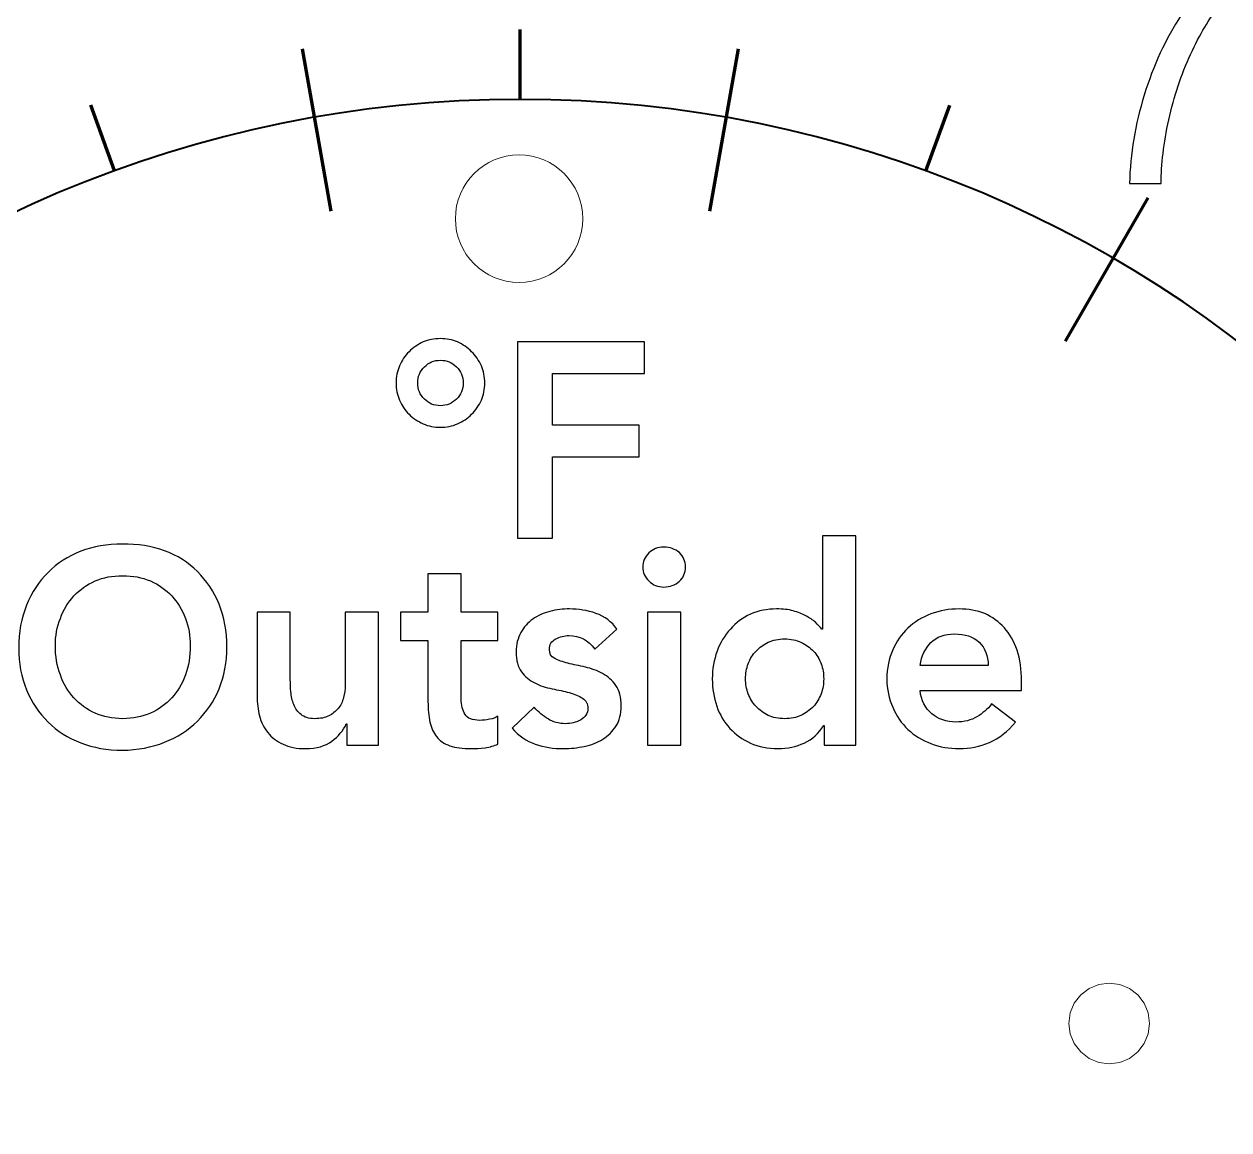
# Model space of a CAD drawing. Header units: inches. Extents: x -11.96 to -8.07, y 2.37 to 5.86.
# Drawn here: x -10.663 to -9.576, y 4.258 to 5.256 of the extents above; entities that cross this region are included whole.
import ezdxf

# ---------------------------------------------------------------- set-up
doc = ezdxf.new("R2010")
doc.units = ezdxf.units.IN
doc.header["$MEASUREMENT"] = 0
for name, color, linetype in [('Cut Vectors', 7, 'Continuous'), ('Disclaimer', 7, 'Continuous'), ('Gauge Face', 7, 'Continuous'), ('PCB Vectors', 7, 'Continuous')]:
    doc.layers.add(name, color=color, linetype=linetype)

msp = doc.modelspace()

# ---------------------------------------------------------------- linework, layer by layer
at = {"layer": 'Cut Vectors', "lineweight": 9}
msp.add_ellipse((-10.2158, 4.1179), major_axis=(0, 1.745), ratio=1, dxfattribs=at)
msp.add_ellipse((-10.2158, 4.1179), major_axis=(0, 1.745), ratio=1, dxfattribs=at)
msp.add_ellipse((-10.2158, 4.1179), major_axis=(0, 1.745), ratio=1, dxfattribs=at)
msp.add_ellipse((-10.2158, 4.1179), major_axis=(0, 1.745), ratio=1, dxfattribs=at)
msp.add_ellipse((-10.2158, 4.1179), major_axis=(0, 1.745), ratio=1, dxfattribs=at)
msp.add_ellipse((-10.2158, 4.1179), major_axis=(0, 1.745), ratio=1, dxfattribs=at)
msp.add_ellipse((-10.2158, 4.1179), major_axis=(0, 1.745), ratio=1, dxfattribs=at)
msp.add_ellipse((-10.2158, 4.1179), major_axis=(0, 1.745), ratio=1, dxfattribs=at)
msp.add_ellipse((-10.2158, 4.1179), major_axis=(0, 1.745), ratio=1, dxfattribs=at)
msp.add_ellipse((-10.2158, 4.1179), major_axis=(0, 1.745), ratio=1, dxfattribs=at)
msp.add_ellipse((-10.2158, 4.1179), major_axis=(0, 1.745), ratio=1, dxfattribs=at)
msp.add_ellipse((-10.2158, 4.1179), major_axis=(0, 1.745), ratio=1, dxfattribs=at)
msp.add_ellipse((-10.2158, 4.1179), major_axis=(0, 1.745), ratio=1, dxfattribs=at)
msp.add_ellipse((-10.2158, 4.1179), major_axis=(0, 1.745), ratio=1, dxfattribs=at)
msp.add_ellipse((-10.2158, 4.1179), major_axis=(0, 1.745), ratio=1, dxfattribs=at)
msp.add_ellipse((-10.2158, 4.1179), major_axis=(0, 1.745), ratio=1, dxfattribs=at)
msp.add_ellipse((-10.2158, 4.1179), major_axis=(0, 1.745), ratio=1, dxfattribs=at)
at = {"layer": 'Disclaimer'}
msp.add_ellipse((-10.2158, 4.1179), major_axis=(0, 1.4002), ratio=1, dxfattribs=at)
at = {"layer": 'Gauge Face'}
for points, knots in [([(-9.6866, 5.2639), (-9.6866, 5.2639), (-9.6866, 5.2972), (-9.6866, 5.2972), (-9.6866, 5.2972), (-9.5859, 5.2972), (-9.5859, 5.2972), (-9.5859, 5.2972), (-9.5859, 5.271), (-9.5859, 5.271), (-9.594, 5.261), (-9.6024, 5.2469), (-9.611, 5.2285), (-9.6194, 5.2101), (-9.626, 5.1905), (-9.6307, 5.1695), (-9.6352, 5.1482), (-9.6375, 5.1291), (-9.6375, 5.112), (-9.6375, 5.112), (-9.6661, 5.112), (-9.6661, 5.112), (-9.6654, 5.1388), (-9.6609, 5.1653), (-9.6528, 5.1918), (-9.6446, 5.2183), (-9.6336, 5.2424), (-9.6194, 5.2639), (-9.6194, 5.2639), (-9.6866, 5.2639), (-9.6866, 5.2639)], [0, 0, 0, 0, 0.1, 0.1, 0.1, 0.2, 0.2, 0.2, 0.3, 0.3, 0.3, 0.4, 0.4, 0.4, 0.5, 0.5, 0.5, 0.6, 0.6, 0.6, 0.7, 0.7, 0.7, 0.8, 0.8, 0.8, 0.9, 0.9, 0.9, 1, 1, 1, 1]), ([(-10.3278, 4.932), (-10.3278, 4.9375), (-10.3268, 4.9427), (-10.3246, 4.9475), (-10.3226, 4.9522), (-10.3198, 4.9565), (-10.3161, 4.9602), (-10.3123, 4.964), (-10.3081, 4.9667), (-10.3033, 4.969), (-10.2986, 4.971), (-10.2933, 4.972), (-10.2878, 4.972), (-10.2823, 4.972), (-10.2771, 4.971), (-10.2723, 4.969), (-10.2676, 4.9667), (-10.2633, 4.964), (-10.2596, 4.9602), (-10.2558, 4.9565), (-10.2531, 4.9522), (-10.2508, 4.9475), (-10.2488, 4.9427), (-10.2478, 4.9375), (-10.2478, 4.932), (-10.2478, 4.9265), (-10.2488, 4.9212), (-10.2508, 4.9165), (-10.2531, 4.9117), (-10.2558, 4.9075), (-10.2596, 4.9037), (-10.2633, 4.9), (-10.2676, 4.8972), (-10.2723, 4.8952), (-10.2771, 4.893), (-10.2823, 4.892), (-10.2878, 4.892), (-10.2933, 4.892), (-10.2986, 4.893), (-10.3033, 4.8952), (-10.3081, 4.8972), (-10.3123, 4.9), (-10.3161, 4.9037), (-10.3198, 4.9075), (-10.3226, 4.9117), (-10.3246, 4.9165), (-10.3268, 4.9212), (-10.3278, 4.9265), (-10.3278, 4.932)], [0, 0, 0, 0, 0.0625, 0.0625, 0.0625, 0.125, 0.125, 0.125, 0.1875, 0.1875, 0.1875, 0.25, 0.25, 0.25, 0.3125, 0.3125, 0.3125, 0.375, 0.375, 0.375, 0.4375, 0.4375, 0.4375, 0.5, 0.5, 0.5, 0.5625, 0.5625, 0.5625, 0.625, 0.625, 0.625, 0.6875, 0.6875, 0.6875, 0.75, 0.75, 0.75, 0.8125, 0.8125, 0.8125, 0.875, 0.875, 0.875, 0.9375, 0.9375, 0.9375, 1, 1, 1, 1]), ([(-10.2181, 4.969), (-10.2181, 4.969), (-10.1038, 4.969), (-10.1038, 4.969), (-10.1038, 4.969), (-10.1038, 4.9405), (-10.1038, 4.9405), (-10.1038, 4.9405), (-10.1866, 4.9405), (-10.1866, 4.9405), (-10.1866, 4.9405), (-10.1866, 4.894), (-10.1866, 4.894), (-10.1866, 4.894), (-10.1086, 4.894), (-10.1086, 4.894), (-10.1086, 4.894), (-10.1086, 4.8655), (-10.1086, 4.8655), (-10.1086, 4.8655), (-10.1866, 4.8655), (-10.1866, 4.8655), (-10.1866, 4.8655), (-10.1866, 4.792), (-10.1866, 4.792), (-10.1866, 4.792), (-10.2181, 4.792), (-10.2181, 4.792), (-10.2181, 4.792), (-10.2181, 4.969), (-10.2181, 4.969)], [0, 0, 0, 0, 0.1, 0.1, 0.1, 0.2, 0.2, 0.2, 0.3, 0.3, 0.3, 0.4, 0.4, 0.4, 0.5, 0.5, 0.5, 0.6, 0.6, 0.6, 0.7, 0.7, 0.7, 0.8, 0.8, 0.8, 0.9, 0.9, 0.9, 1, 1, 1, 1]), ([(-10.3083, 4.932), (-10.3083, 4.9262), (-10.3063, 4.9215), (-10.3023, 4.9175), (-10.2983, 4.9135), (-10.2936, 4.9115), (-10.2878, 4.9115), (-10.2821, 4.9115), (-10.2773, 4.9135), (-10.2733, 4.9175), (-10.2693, 4.9215), (-10.2673, 4.9262), (-10.2673, 4.932), (-10.2673, 4.9377), (-10.2693, 4.9425), (-10.2733, 4.9465), (-10.2773, 4.9505), (-10.2821, 4.9525), (-10.2878, 4.9525), (-10.2936, 4.9525), (-10.2983, 4.9505), (-10.3023, 4.9465), (-10.3063, 4.9425), (-10.3083, 4.9377), (-10.3083, 4.932)], [0, 0, 0, 0, 0.125, 0.125, 0.125, 0.25, 0.25, 0.25, 0.375, 0.375, 0.375, 0.5, 0.5, 0.5, 0.625, 0.625, 0.625, 0.75, 0.75, 0.75, 0.875, 0.875, 0.875, 1, 1, 1, 1]), ([(-9.9415, 4.6231), (-9.9415, 4.6231), (-9.942, 4.6231), (-9.942, 4.6231), (-9.9462, 4.6159), (-9.9522, 4.6104), (-9.9595, 4.6071), (-9.9667, 4.6039), (-9.9747, 4.6021), (-9.9832, 4.6021), (-9.9925, 4.6021), (-10.0007, 4.6036), (-10.008, 4.6071), (-10.0152, 4.6104), (-10.0215, 4.6146), (-10.0267, 4.6204), (-10.032, 4.6261), (-10.0357, 4.6326), (-10.0385, 4.6404), (-10.0412, 4.6481), (-10.0425, 4.6564), (-10.0425, 4.6651), (-10.0425, 4.6739), (-10.041, 4.6821), (-10.0382, 4.6899), (-10.0355, 4.6976), (-10.0315, 4.7041), (-10.0262, 4.7099), (-10.0212, 4.7156), (-10.0152, 4.7201), (-10.008, 4.7234), (-10.0007, 4.7266), (-9.993, 4.7281), (-9.9845, 4.7281), (-9.9787, 4.7281), (-9.9737, 4.7276), (-9.9695, 4.7264), (-9.9652, 4.7251), (-9.9612, 4.7236), (-9.958, 4.7219), (-9.9547, 4.7201), (-9.9517, 4.7181), (-9.9495, 4.7161), (-9.9472, 4.7139), (-9.9452, 4.7119), (-9.9437, 4.7099), (-9.9437, 4.7099), (-9.943, 4.7099), (-9.943, 4.7099), (-9.943, 4.7099), (-9.943, 4.7941), (-9.943, 4.7941), (-9.943, 4.7941), (-9.913, 4.7941), (-9.913, 4.7941), (-9.913, 4.7941), (-9.913, 4.6051), (-9.913, 4.6051), (-9.913, 4.6051), (-9.9415, 4.6051), (-9.9415, 4.6051), (-9.9415, 4.6051), (-9.9415, 4.6231), (-9.9415, 4.6231)], [0, 0, 0, 0, 0.047619, 0.047619, 0.047619, 0.095238, 0.095238, 0.095238, 0.142857, 0.142857, 0.142857, 0.190476, 0.190476, 0.190476, 0.238095, 0.238095, 0.238095, 0.285714, 0.285714, 0.285714, 0.333333, 0.333333, 0.333333, 0.380952, 0.380952, 0.380952, 0.428571, 0.428571, 0.428571, 0.47619, 0.47619, 0.47619, 0.52381, 0.52381, 0.52381, 0.571429, 0.571429, 0.571429, 0.619048, 0.619048, 0.619048, 0.666667, 0.666667, 0.666667, 0.714286, 0.714286, 0.714286, 0.761905, 0.761905, 0.761905, 0.809524, 0.809524, 0.809524, 0.857143, 0.857143, 0.857143, 0.904762, 0.904762, 0.904762, 0.952381, 0.952381, 0.952381, 1, 1, 1, 1]), ([(-10.6682, 4.6929), (-10.6682, 4.7071), (-10.666, 4.7199), (-10.6612, 4.7316), (-10.6565, 4.7431), (-10.65, 4.7529), (-10.6417, 4.7611), (-10.6335, 4.7694), (-10.6237, 4.7756), (-10.6122, 4.7801), (-10.601, 4.7844), (-10.5885, 4.7866), (-10.5747, 4.7866), (-10.561, 4.7869), (-10.5482, 4.7849), (-10.5367, 4.7806), (-10.5252, 4.7764), (-10.5152, 4.7701), (-10.507, 4.7619), (-10.4987, 4.7536), (-10.4922, 4.7439), (-10.4875, 4.7324), (-10.4827, 4.7209), (-10.4805, 4.7081), (-10.4805, 4.6939), (-10.4805, 4.6801), (-10.4827, 4.6674), (-10.4875, 4.6561), (-10.4922, 4.6449), (-10.4987, 4.6351), (-10.507, 4.6269), (-10.5152, 4.6186), (-10.5252, 4.6124), (-10.5367, 4.6079), (-10.5482, 4.6031), (-10.561, 4.6009), (-10.5747, 4.6006), (-10.5885, 4.6006), (-10.601, 4.6029), (-10.6122, 4.6074), (-10.6237, 4.6116), (-10.6335, 4.6179), (-10.6417, 4.6261), (-10.65, 4.6341), (-10.6565, 4.6439), (-10.6612, 4.6551), (-10.666, 4.6664), (-10.6682, 4.6791), (-10.6682, 4.6929)], [0, 0, 0, 0, 0.0625, 0.0625, 0.0625, 0.125, 0.125, 0.125, 0.1875, 0.1875, 0.1875, 0.25, 0.25, 0.25, 0.3125, 0.3125, 0.3125, 0.375, 0.375, 0.375, 0.4375, 0.4375, 0.4375, 0.5, 0.5, 0.5, 0.5625, 0.5625, 0.5625, 0.625, 0.625, 0.625, 0.6875, 0.6875, 0.6875, 0.75, 0.75, 0.75, 0.8125, 0.8125, 0.8125, 0.875, 0.875, 0.875, 0.9375, 0.9375, 0.9375, 1, 1, 1, 1]), ([(-10.1052, 4.7659), (-10.1052, 4.7706), (-10.1035, 4.7749), (-10.0997, 4.7786), (-10.0962, 4.7821), (-10.0917, 4.7839), (-10.0862, 4.7839), (-10.0807, 4.7839), (-10.076, 4.7821), (-10.0722, 4.7789), (-10.0685, 4.7754), (-10.0667, 4.7711), (-10.0667, 4.7659), (-10.0667, 4.7606), (-10.0685, 4.7564), (-10.0722, 4.7531), (-10.076, 4.7496), (-10.0807, 4.7479), (-10.0862, 4.7479), (-10.0917, 4.7479), (-10.0962, 4.7496), (-10.0997, 4.7534), (-10.1035, 4.7569), (-10.1052, 4.7611), (-10.1052, 4.7659)], [0, 0, 0, 0, 0.125, 0.125, 0.125, 0.25, 0.25, 0.25, 0.375, 0.375, 0.375, 0.5, 0.5, 0.5, 0.625, 0.625, 0.625, 0.75, 0.75, 0.75, 0.875, 0.875, 0.875, 1, 1, 1, 1]), ([(-10.6352, 4.6949), (-10.6352, 4.6854), (-10.6337, 4.6766), (-10.6307, 4.6686), (-10.628, 4.6606), (-10.6237, 4.6536), (-10.6185, 4.6479), (-10.6132, 4.6421), (-10.6067, 4.6374), (-10.5992, 4.6341), (-10.592, 4.6309), (-10.5837, 4.6291), (-10.5745, 4.6291), (-10.5652, 4.6291), (-10.557, 4.6309), (-10.5495, 4.6341), (-10.542, 4.6374), (-10.5355, 4.6421), (-10.5302, 4.6479), (-10.525, 4.6536), (-10.5207, 4.6606), (-10.5177, 4.6686), (-10.515, 4.6766), (-10.5135, 4.6854), (-10.5135, 4.6949), (-10.5135, 4.7036), (-10.515, 4.7119), (-10.5177, 4.7196), (-10.5207, 4.7274), (-10.525, 4.7341), (-10.5302, 4.7399), (-10.5355, 4.7456), (-10.542, 4.7501), (-10.5495, 4.7534), (-10.557, 4.7566), (-10.5652, 4.7581), (-10.5745, 4.7581), (-10.5837, 4.7581), (-10.592, 4.7566), (-10.5992, 4.7534), (-10.6067, 4.7501), (-10.6132, 4.7456), (-10.6185, 4.7399), (-10.6237, 4.7341), (-10.628, 4.7274), (-10.6307, 4.7196), (-10.6337, 4.7119), (-10.6352, 4.7036), (-10.6352, 4.6949)], [0, 0, 0, 0, 0.0625, 0.0625, 0.0625, 0.125, 0.125, 0.125, 0.1875, 0.1875, 0.1875, 0.25, 0.25, 0.25, 0.3125, 0.3125, 0.3125, 0.375, 0.375, 0.375, 0.4375, 0.4375, 0.4375, 0.5, 0.5, 0.5, 0.5625, 0.5625, 0.5625, 0.625, 0.625, 0.625, 0.6875, 0.6875, 0.6875, 0.75, 0.75, 0.75, 0.8125, 0.8125, 0.8125, 0.875, 0.875, 0.875, 0.9375, 0.9375, 0.9375, 1, 1, 1, 1]), ([(-10.3237, 4.6996), (-10.3237, 4.6996), (-10.3237, 4.7251), (-10.3237, 4.7251), (-10.3237, 4.7251), (-10.299, 4.7251), (-10.299, 4.7251), (-10.299, 4.7251), (-10.299, 4.7599), (-10.299, 4.7599), (-10.299, 4.7599), (-10.269, 4.7599), (-10.269, 4.7599), (-10.269, 4.7599), (-10.269, 4.7251), (-10.269, 4.7251), (-10.269, 4.7251), (-10.236, 4.7251), (-10.236, 4.7251), (-10.236, 4.7251), (-10.236, 4.6996), (-10.236, 4.6996), (-10.236, 4.6996), (-10.269, 4.6996), (-10.269, 4.6996), (-10.269, 4.6996), (-10.269, 4.6471), (-10.269, 4.6471), (-10.269, 4.6411), (-10.2677, 4.6364), (-10.2655, 4.6329), (-10.2632, 4.6294), (-10.259, 4.6276), (-10.2522, 4.6276), (-10.2495, 4.6276), (-10.2467, 4.6279), (-10.2435, 4.6286), (-10.2402, 4.6291), (-10.2377, 4.6301), (-10.236, 4.6314), (-10.236, 4.6314), (-10.236, 4.6061), (-10.236, 4.6061), (-10.2392, 4.6046), (-10.243, 4.6036), (-10.2475, 4.6029), (-10.2522, 4.6024), (-10.2562, 4.6021), (-10.2597, 4.6021), (-10.2677, 4.6021), (-10.2742, 4.6029), (-10.2792, 4.6046), (-10.2845, 4.6066), (-10.2885, 4.6091), (-10.2912, 4.6129), (-10.2942, 4.6164), (-10.2962, 4.6209), (-10.2972, 4.6261), (-10.2985, 4.6314), (-10.299, 4.6376), (-10.299, 4.6446), (-10.299, 4.6446), (-10.299, 4.6996), (-10.299, 4.6996), (-10.299, 4.6996), (-10.3237, 4.6996), (-10.3237, 4.6996)], [0, 0, 0, 0, 0.045455, 0.045455, 0.045455, 0.090909, 0.090909, 0.090909, 0.136364, 0.136364, 0.136364, 0.181818, 0.181818, 0.181818, 0.227273, 0.227273, 0.227273, 0.272727, 0.272727, 0.272727, 0.318182, 0.318182, 0.318182, 0.363636, 0.363636, 0.363636, 0.409091, 0.409091, 0.409091, 0.454545, 0.454545, 0.454545, 0.5, 0.5, 0.5, 0.545455, 0.545455, 0.545455, 0.590909, 0.590909, 0.590909, 0.636364, 0.636364, 0.636364, 0.681818, 0.681818, 0.681818, 0.727273, 0.727273, 0.727273, 0.772727, 0.772727, 0.772727, 0.818182, 0.818182, 0.818182, 0.863636, 0.863636, 0.863636, 0.909091, 0.909091, 0.909091, 0.954545, 0.954545, 0.954545, 1, 1, 1, 1]), ([(-10.3437, 4.6051), (-10.3437, 4.6051), (-10.3722, 4.6051), (-10.3722, 4.6051), (-10.3722, 4.6051), (-10.3722, 4.6244), (-10.3722, 4.6244), (-10.3722, 4.6244), (-10.3727, 4.6244), (-10.3727, 4.6244), (-10.3755, 4.6184), (-10.38, 4.6131), (-10.3857, 4.6089), (-10.3915, 4.6044), (-10.3995, 4.6021), (-10.4095, 4.6021), (-10.4175, 4.6021), (-10.4242, 4.6034), (-10.4297, 4.6061), (-10.4355, 4.6086), (-10.44, 4.6121), (-10.4435, 4.6166), (-10.447, 4.6209), (-10.4495, 4.6259), (-10.451, 4.6316), (-10.4525, 4.6374), (-10.4532, 4.6431), (-10.4532, 4.6494), (-10.4532, 4.6494), (-10.4532, 4.7251), (-10.4532, 4.7251), (-10.4532, 4.7251), (-10.4232, 4.7251), (-10.4232, 4.7251), (-10.4232, 4.7251), (-10.4232, 4.6644), (-10.4232, 4.6644), (-10.4232, 4.6611), (-10.423, 4.6574), (-10.4227, 4.6534), (-10.4225, 4.6491), (-10.4215, 4.6454), (-10.42, 4.6419), (-10.4187, 4.6381), (-10.4165, 4.6351), (-10.4135, 4.6329), (-10.4107, 4.6304), (-10.4065, 4.6291), (-10.4012, 4.6291), (-10.3962, 4.6291), (-10.392, 4.6299), (-10.3885, 4.6316), (-10.3852, 4.6334), (-10.3822, 4.6356), (-10.38, 4.6384), (-10.3777, 4.6411), (-10.3762, 4.6444), (-10.3752, 4.6481), (-10.3742, 4.6519), (-10.3737, 4.6556), (-10.3737, 4.6596), (-10.3737, 4.6596), (-10.3737, 4.7251), (-10.3737, 4.7251), (-10.3737, 4.7251), (-10.3437, 4.7251), (-10.3437, 4.7251), (-10.3437, 4.7251), (-10.3437, 4.6051), (-10.3437, 4.6051)], [0, 0, 0, 0, 0.043478, 0.043478, 0.043478, 0.086957, 0.086957, 0.086957, 0.130435, 0.130435, 0.130435, 0.173913, 0.173913, 0.173913, 0.217391, 0.217391, 0.217391, 0.26087, 0.26087, 0.26087, 0.304348, 0.304348, 0.304348, 0.347826, 0.347826, 0.347826, 0.391304, 0.391304, 0.391304, 0.434783, 0.434783, 0.434783, 0.478261, 0.478261, 0.478261, 0.521739, 0.521739, 0.521739, 0.565217, 0.565217, 0.565217, 0.608696, 0.608696, 0.608696, 0.652174, 0.652174, 0.652174, 0.695652, 0.695652, 0.695652, 0.73913, 0.73913, 0.73913, 0.782609, 0.782609, 0.782609, 0.826087, 0.826087, 0.826087, 0.869565, 0.869565, 0.869565, 0.913043, 0.913043, 0.913043, 0.956522, 0.956522, 0.956522, 1, 1, 1, 1]), ([(-10.1485, 4.6919), (-10.1542, 4.7001), (-10.1622, 4.7041), (-10.172, 4.7041), (-10.176, 4.7041), (-10.18, 4.7031), (-10.1837, 4.7011), (-10.1875, 4.6991), (-10.1895, 4.6959), (-10.1895, 4.6914), (-10.1895, 4.6876), (-10.188, 4.6851), (-10.1847, 4.6834), (-10.1815, 4.6816), (-10.1775, 4.6804), (-10.1727, 4.6791), (-10.168, 4.6779), (-10.1627, 4.6769), (-10.157, 4.6756), (-10.1515, 4.6744), (-10.1462, 4.6724), (-10.1415, 4.6699), (-10.1367, 4.6671), (-10.1327, 4.6636), (-10.1295, 4.6591), (-10.1262, 4.6546), (-10.1247, 4.6484), (-10.1247, 4.6406), (-10.1247, 4.6334), (-10.1262, 4.6274), (-10.1292, 4.6226), (-10.1325, 4.6176), (-10.1365, 4.6136), (-10.1412, 4.6106), (-10.1462, 4.6076), (-10.1517, 4.6054), (-10.158, 4.6041), (-10.1642, 4.6029), (-10.1702, 4.6021), (-10.1765, 4.6021), (-10.1857, 4.6021), (-10.1945, 4.6034), (-10.2022, 4.6061), (-10.21, 4.6089), (-10.217, 4.6136), (-10.2232, 4.6206), (-10.2232, 4.6206), (-10.2032, 4.6394), (-10.2032, 4.6394), (-10.1995, 4.6351), (-10.1952, 4.6316), (-10.1907, 4.6289), (-10.1865, 4.6261), (-10.181, 4.6246), (-10.1747, 4.6246), (-10.1725, 4.6246), (-10.1702, 4.6249), (-10.168, 4.6254), (-10.1657, 4.6259), (-10.1635, 4.6266), (-10.1615, 4.6279), (-10.1595, 4.6291), (-10.1577, 4.6306), (-10.1565, 4.6324), (-10.1552, 4.6341), (-10.1547, 4.6361), (-10.1547, 4.6384), (-10.1547, 4.6426), (-10.1562, 4.6456), (-10.1595, 4.6476), (-10.1627, 4.6496), (-10.1667, 4.6514), (-10.1715, 4.6526), (-10.1762, 4.6539), (-10.1815, 4.6549), (-10.187, 4.6561), (-10.1927, 4.6571), (-10.198, 4.6589), (-10.2027, 4.6614), (-10.2075, 4.6636), (-10.2115, 4.6671), (-10.2147, 4.6714), (-10.218, 4.6756), (-10.2195, 4.6816), (-10.2195, 4.6894), (-10.2195, 4.6961), (-10.218, 4.7019), (-10.2152, 4.7069), (-10.2125, 4.7116), (-10.209, 4.7156), (-10.2045, 4.7189), (-10.2, 4.7221), (-10.1947, 4.7244), (-10.189, 4.7259), (-10.1832, 4.7274), (-10.1772, 4.7281), (-10.1712, 4.7281), (-10.1632, 4.7281), (-10.1552, 4.7269), (-10.1475, 4.7241), (-10.1397, 4.7214), (-10.1332, 4.7166), (-10.1285, 4.7099), (-10.1285, 4.7099), (-10.1485, 4.6919), (-10.1485, 4.6919)], [0, 0, 0, 0, 0.028571, 0.028571, 0.028571, 0.057143, 0.057143, 0.057143, 0.085714, 0.085714, 0.085714, 0.114286, 0.114286, 0.114286, 0.142857, 0.142857, 0.142857, 0.171429, 0.171429, 0.171429, 0.2, 0.2, 0.2, 0.228571, 0.228571, 0.228571, 0.257143, 0.257143, 0.257143, 0.285714, 0.285714, 0.285714, 0.314286, 0.314286, 0.314286, 0.342857, 0.342857, 0.342857, 0.371429, 0.371429, 0.371429, 0.4, 0.4, 0.4, 0.428571, 0.428571, 0.428571, 0.457143, 0.457143, 0.457143, 0.485714, 0.485714, 0.485714, 0.514286, 0.514286, 0.514286, 0.542857, 0.542857, 0.542857, 0.571429, 0.571429, 0.571429, 0.6, 0.6, 0.6, 0.628571, 0.628571, 0.628571, 0.657143, 0.657143, 0.657143, 0.685714, 0.685714, 0.685714, 0.714286, 0.714286, 0.714286, 0.742857, 0.742857, 0.742857, 0.771429, 0.771429, 0.771429, 0.8, 0.8, 0.8, 0.828571, 0.828571, 0.828571, 0.857143, 0.857143, 0.857143, 0.885714, 0.885714, 0.885714, 0.914286, 0.914286, 0.914286, 0.942857, 0.942857, 0.942857, 0.971429, 0.971429, 0.971429, 1, 1, 1, 1]), ([(-10.101, 4.7251), (-10.101, 4.7251), (-10.071, 4.7251), (-10.071, 4.7251), (-10.071, 4.7251), (-10.071, 4.6051), (-10.071, 4.6051), (-10.071, 4.6051), (-10.101, 4.6051), (-10.101, 4.6051), (-10.101, 4.6051), (-10.101, 4.7251), (-10.101, 4.7251)], [0, 0, 0, 0, 0.25, 0.25, 0.25, 0.5, 0.5, 0.5, 0.75, 0.75, 0.75, 1, 1, 1, 1]), ([(-9.855, 4.6546), (-9.854, 4.6456), (-9.8505, 4.6386), (-9.8445, 4.6336), (-9.8385, 4.6286), (-9.8312, 4.6261), (-9.8227, 4.6261), (-9.8152, 4.6261), (-9.809, 4.6276), (-9.8037, 4.6309), (-9.7987, 4.6339), (-9.7942, 4.6376), (-9.7905, 4.6424), (-9.7905, 4.6424), (-9.769, 4.6261), (-9.769, 4.6261), (-9.776, 4.6174), (-9.7837, 4.6114), (-9.7925, 4.6076), (-9.8012, 4.6039), (-9.8102, 4.6021), (-9.8197, 4.6021), (-9.8287, 4.6021), (-9.8372, 4.6036), (-9.8452, 4.6066), (-9.8532, 4.6096), (-9.8602, 4.6139), (-9.866, 4.6194), (-9.8717, 4.6249), (-9.8765, 4.6316), (-9.8797, 4.6394), (-9.8832, 4.6471), (-9.885, 4.6556), (-9.885, 4.6651), (-9.885, 4.6746), (-9.8832, 4.6834), (-9.8797, 4.6911), (-9.8765, 4.6989), (-9.8717, 4.7054), (-9.866, 4.7109), (-9.8602, 4.7164), (-9.8532, 4.7206), (-9.8452, 4.7236), (-9.8372, 4.7266), (-9.8287, 4.7281), (-9.8197, 4.7281), (-9.8115, 4.7281), (-9.8037, 4.7266), (-9.7967, 4.7239), (-9.79, 4.7209), (-9.784, 4.7166), (-9.779, 4.7111), (-9.7742, 4.7056), (-9.7702, 4.6989), (-9.7675, 4.6909), (-9.7647, 4.6826), (-9.7635, 4.6734), (-9.7635, 4.6629), (-9.7635, 4.6629), (-9.7635, 4.6546), (-9.7635, 4.6546), (-9.7635, 4.6546), (-9.855, 4.6546), (-9.855, 4.6546)], [0, 0, 0, 0, 0.047619, 0.047619, 0.047619, 0.095238, 0.095238, 0.095238, 0.142857, 0.142857, 0.142857, 0.190476, 0.190476, 0.190476, 0.238095, 0.238095, 0.238095, 0.285714, 0.285714, 0.285714, 0.333333, 0.333333, 0.333333, 0.380952, 0.380952, 0.380952, 0.428571, 0.428571, 0.428571, 0.47619, 0.47619, 0.47619, 0.52381, 0.52381, 0.52381, 0.571429, 0.571429, 0.571429, 0.619048, 0.619048, 0.619048, 0.666667, 0.666667, 0.666667, 0.714286, 0.714286, 0.714286, 0.761905, 0.761905, 0.761905, 0.809524, 0.809524, 0.809524, 0.857143, 0.857143, 0.857143, 0.904762, 0.904762, 0.904762, 0.952381, 0.952381, 0.952381, 1, 1, 1, 1]), ([(-10.0125, 4.6651), (-10.0125, 4.6604), (-10.0117, 4.6559), (-10.01, 4.6516), (-10.0085, 4.6474), (-10.0062, 4.6434), (-10.003, 4.6401), (-10, 4.6369), (-9.9962, 4.6341), (-9.992, 4.6321), (-9.9877, 4.6301), (-9.9827, 4.6291), (-9.9772, 4.6291), (-9.9717, 4.6291), (-9.9667, 4.6301), (-9.9625, 4.6321), (-9.9582, 4.6341), (-9.9545, 4.6369), (-9.9512, 4.6401), (-9.9482, 4.6434), (-9.946, 4.6474), (-9.9442, 4.6516), (-9.9427, 4.6559), (-9.942, 4.6604), (-9.942, 4.6651), (-9.942, 4.6699), (-9.9427, 4.6744), (-9.9442, 4.6786), (-9.946, 4.6829), (-9.9482, 4.6869), (-9.9512, 4.6901), (-9.9545, 4.6934), (-9.9582, 4.6961), (-9.9625, 4.6981), (-9.9667, 4.7001), (-9.9717, 4.7011), (-9.9772, 4.7011), (-9.9827, 4.7011), (-9.9877, 4.7001), (-9.992, 4.6981), (-9.9962, 4.6961), (-10, 4.6934), (-10.003, 4.6901), (-10.0062, 4.6869), (-10.0085, 4.6829), (-10.01, 4.6786), (-10.0117, 4.6744), (-10.0125, 4.6699), (-10.0125, 4.6651)], [0, 0, 0, 0, 0.0625, 0.0625, 0.0625, 0.125, 0.125, 0.125, 0.1875, 0.1875, 0.1875, 0.25, 0.25, 0.25, 0.3125, 0.3125, 0.3125, 0.375, 0.375, 0.375, 0.4375, 0.4375, 0.4375, 0.5, 0.5, 0.5, 0.5625, 0.5625, 0.5625, 0.625, 0.625, 0.625, 0.6875, 0.6875, 0.6875, 0.75, 0.75, 0.75, 0.8125, 0.8125, 0.8125, 0.875, 0.875, 0.875, 0.9375, 0.9375, 0.9375, 1, 1, 1, 1]), ([(-9.7935, 4.6771), (-9.7937, 4.6859), (-9.7965, 4.6929), (-9.8017, 4.6981), (-9.807, 4.7031), (-9.8145, 4.7056), (-9.824, 4.7056), (-9.833, 4.7056), (-9.84, 4.7031), (-9.8452, 4.6979), (-9.8505, 4.6926), (-9.8537, 4.6859), (-9.855, 4.6771), (-9.855, 4.6771), (-9.7935, 4.6771), (-9.7935, 4.6771)], [0, 0, 0, 0, 0.2, 0.2, 0.2, 0.4, 0.4, 0.4, 0.6, 0.6, 0.6, 0.8, 0.8, 0.8, 1, 1, 1, 1])]:
    msp.add_open_spline(points, degree=3, knots=knots, dxfattribs=at)
at = {"layer": 'Gauge Face', "lineweight": 100}
for points in [[(-10.2158, 5.1878), (-10.2158, 5.1878), (-10.2158, 5.2509), (-10.2158, 5.2509)], [(-10.4126, 5.2336), (-10.4126, 5.2336), (-10.3867, 5.0871), (-10.3867, 5.0871)], [(-10.0191, 5.2336), (-10.0191, 5.2336), (-10.045, 5.0871), (-10.045, 5.0871)], [(-10.5818, 5.1233), (-10.5818, 5.1233), (-10.6033, 5.1826), (-10.6033, 5.1826)], [(-9.8499, 5.1233), (-9.8499, 5.1233), (-9.8283, 5.1826), (-9.8283, 5.1826)], [(-9.6494, 5.099), (-9.6494, 5.099), (-9.7241, 4.9696), (-9.7241, 4.9696)]]:
    msp.add_open_spline(points, degree=3, dxfattribs=at)
at = {"layer": 'Gauge Face', "lineweight": 40}
msp.add_open_spline([(-9.6809, 3.1913), (-9.3611, 3.3763), (-9.146, 3.722), (-9.146, 4.118), (-9.146, 4.7088), (-9.625, 5.1878), (-10.2159, 5.1878), (-10.8067, 5.1878), (-11.2857, 4.7088), (-11.2857, 4.118), (-11.2857, 3.722), (-11.0706, 3.3763), (-10.7508, 3.1913)], degree=3, knots=[0, 0, 0, 0, 0.25, 0.25, 0.25, 0.5, 0.5, 0.5, 0.75, 0.75, 0.75, 1, 1, 1, 1], dxfattribs=at)
at = {"layer": 'PCB Vectors', "lineweight": 9}
msp.add_ellipse((-10.2168, 5.0802), major_axis=(0, 0.0575), ratio=1, dxfattribs=at)
msp.add_open_spline([(-9.6843, 4.3177), (-9.6843, 4.3177), (-9.6938, 4.319), (-9.6938, 4.319), (-9.6938, 4.319), (-9.7026, 4.3226), (-9.7026, 4.3226), (-9.7026, 4.3226), (-9.7101, 4.3284), (-9.7101, 4.3284), (-9.7101, 4.3284), (-9.7159, 4.3359), (-9.7159, 4.3359), (-9.7159, 4.3359), (-9.7195, 4.3447), (-9.7195, 4.3447), (-9.7195, 4.3447), (-9.7208, 4.3541), (-9.7208, 4.3541), (-9.7208, 4.3541), (-9.7195, 4.3636), (-9.7195, 4.3636), (-9.7195, 4.3636), (-9.7159, 4.3724), (-9.7159, 4.3724), (-9.7159, 4.3724), (-9.7101, 4.3799), (-9.7101, 4.3799), (-9.7101, 4.3799), (-9.7026, 4.3857), (-9.7026, 4.3857), (-9.7026, 4.3857), (-9.6938, 4.3893), (-9.6938, 4.3893), (-9.6938, 4.3893), (-9.6843, 4.3906), (-9.6843, 4.3906), (-9.6843, 4.3906), (-9.6749, 4.3893), (-9.6749, 4.3893), (-9.6749, 4.3893), (-9.6661, 4.3857), (-9.6661, 4.3857), (-9.6661, 4.3857), (-9.6586, 4.3799), (-9.6586, 4.3799), (-9.6586, 4.3799), (-9.6528, 4.3724), (-9.6528, 4.3724), (-9.6528, 4.3724), (-9.6492, 4.3636), (-9.6492, 4.3636), (-9.6492, 4.3636), (-9.6479, 4.3541), (-9.6479, 4.3541), (-9.6479, 4.3541), (-9.6492, 4.3447), (-9.6492, 4.3447), (-9.6492, 4.3447), (-9.6528, 4.3359), (-9.6528, 4.3359), (-9.6528, 4.3359), (-9.6586, 4.3284), (-9.6586, 4.3284), (-9.6586, 4.3284), (-9.6661, 4.3226), (-9.6661, 4.3226), (-9.6661, 4.3226), (-9.6749, 4.319), (-9.6749, 4.319), (-9.6749, 4.319), (-9.6843, 4.3177), (-9.6843, 4.3177)], degree=3, knots=[0, 0, 0, 0, 0.041667, 0.041667, 0.041667, 0.083333, 0.083333, 0.083333, 0.125, 0.125, 0.125, 0.166667, 0.166667, 0.166667, 0.208333, 0.208333, 0.208333, 0.25, 0.25, 0.25, 0.291667, 0.291667, 0.291667, 0.333333, 0.333333, 0.333333, 0.375, 0.375, 0.375, 0.416667, 0.416667, 0.416667, 0.458333, 0.458333, 0.458333, 0.5, 0.5, 0.5, 0.541667, 0.541667, 0.541667, 0.583333, 0.583333, 0.583333, 0.625, 0.625, 0.625, 0.666667, 0.666667, 0.666667, 0.708333, 0.708333, 0.708333, 0.75, 0.75, 0.75, 0.791667, 0.791667, 0.791667, 0.833333, 0.833333, 0.833333, 0.875, 0.875, 0.875, 0.916667, 0.916667, 0.916667, 0.958333, 0.958333, 0.958333, 1, 1, 1, 1], dxfattribs=at)

doc.saveas('drawing.dxf')
